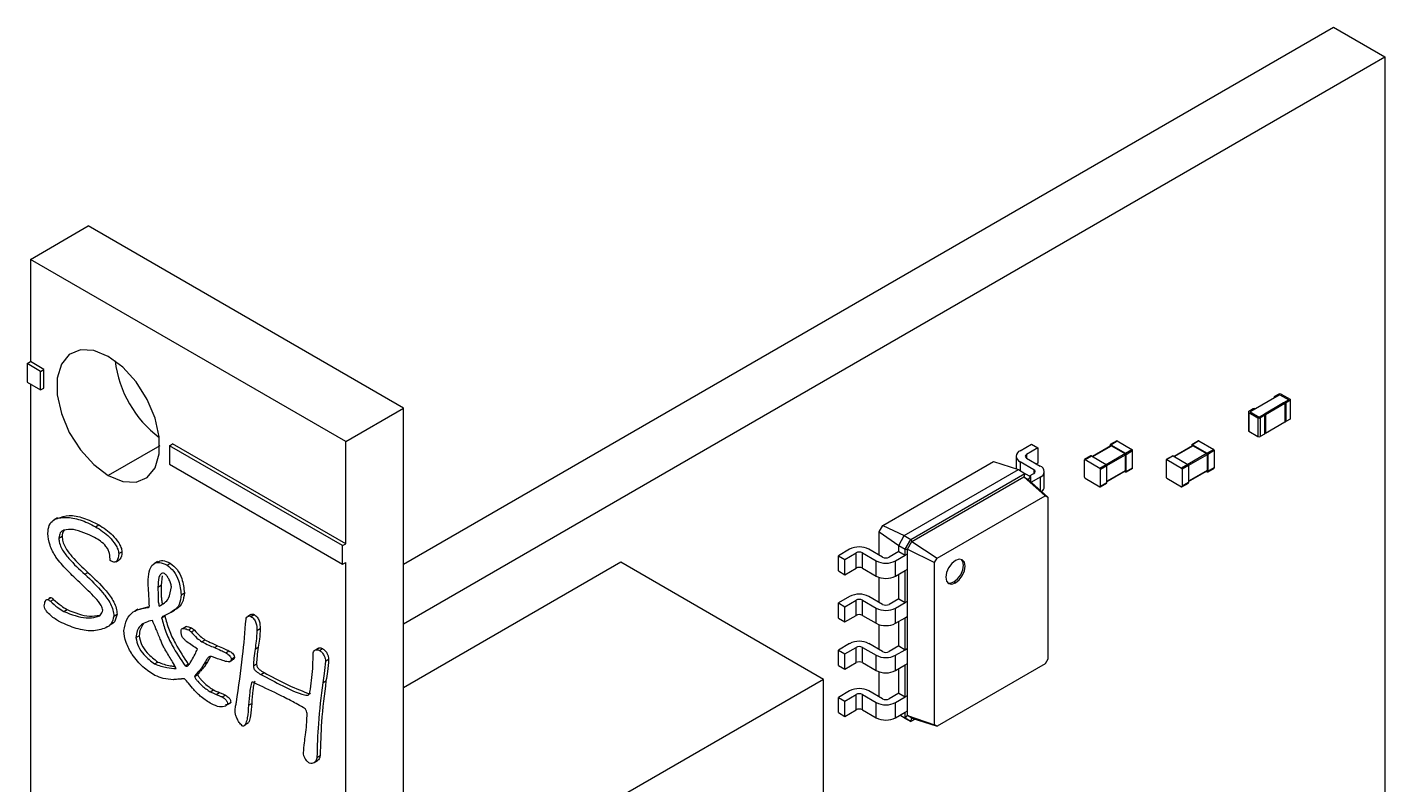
# Model space of a CAD drawing. Extents: x 399 to 630, y 430 to 560.
# Drawn here: x 398.86 to 428.7, y 527.05 to 543.69 of the extents above; entities that cross this region are included whole.
import ezdxf

# ---------------------------------------------------------------- set-up
doc = ezdxf.new("R2010")
doc.units = 0
doc.layers.get('0').update_dxf_attribs({"linetype": 'CONTINUOUS'})

msp = doc.modelspace()

# ---------------------------------------------------------------- linework, layer by layer
at = {"color": 7, "linetype": 'CONTINUOUS'}
for p, q in [((407.129, 531.894), (427.565, 543.691)), ((427.565, 543.691), (428.696, 543.038)), ((407.129, 530.587), (428.696, 543.038)), ((428.696, 543.038), (428.696, 483.928)), ((398.927, 538.59), (400.199, 539.325)), ((407.129, 535.324), (400.199, 539.325)), ((398.927, 538.59), (398.927, 536.345)), ((405.857, 534.59), (398.927, 538.59)), ((398.856, 536.304), (398.927, 536.345)), ((399.153, 536.132), (398.856, 536.304)), ((398.856, 536.304), (398.856, 535.896)), ((399.224, 536.173), (398.927, 536.345)), ((399.153, 536.132), (399.224, 536.173)), ((399.153, 535.724), (399.153, 536.132)), ((399.224, 535.765), (399.224, 536.173)), ((398.856, 535.896), (399.153, 535.724)), ((398.927, 535.855), (398.927, 521.243)), ((399.153, 535.724), (399.224, 535.765)), ((426.366, 535.634), (426.274, 535.581)), ((426.391, 535.62), (426.274, 535.552)), ((426.391, 535.62), (426.589, 535.505)), ((426.415, 535.634), (426.613, 535.52)), ((405.857, 534.59), (407.129, 535.324)), ((407.129, 430.399), (407.129, 535.324)), ((426.274, 535.552), (425.85, 535.307)), ((426.472, 535.438), (426.048, 535.193)), ((426.497, 535.424), (426.073, 535.179)), ((426.264, 535.566), (426.264, 535.546)), ((426.589, 535.505), (426.472, 535.438)), ((426.472, 535.438), (426.497, 535.424)), ((426.497, 535.424), (426.497, 535.015)), ((426.613, 535.491), (426.522, 535.438)), ((426.522, 535.438), (426.522, 535.03)), ((426.613, 535.491), (426.613, 535.083)), ((426.624, 535.097), (426.624, 535.505)), ((425.698, 535.24), (425.698, 534.832)), ((425.8, 535.307), (425.708, 535.254)), ((425.708, 535.226), (425.906, 535.111)), ((425.708, 535.226), (425.708, 534.817)), ((425.85, 535.307), (425.733, 535.24)), ((425.733, 535.24), (425.931, 535.126)), ((425.906, 535.111), (425.906, 534.703)), ((426.048, 535.193), (425.931, 535.126)), ((426.048, 535.164), (425.956, 535.111)), ((425.956, 535.111), (425.956, 534.703)), ((426.048, 535.193), (426.073, 535.179)), ((426.048, 535.164), (426.048, 534.756)), ((426.058, 534.77), (426.058, 535.179)), ((426.073, 535.179), (426.073, 534.77)), ((426.613, 535.083), (426.522, 535.03)), ((425.708, 534.817), (425.906, 534.703)), ((426.048, 534.756), (425.956, 534.703)), ((426.058, 534.779), (426.073, 534.77)), ((426.497, 535.015), (426.073, 534.77)), ((401.77, 534.499), (400.638, 533.846)), ((401.982, 534.5), (402.053, 534.54)), ((405.786, 532.304), (401.982, 534.5)), ((401.982, 534.5), (401.982, 534.091)), ((405.857, 532.344), (402.053, 534.54)), ((405.857, 532.344), (405.857, 534.59)), ((420.681, 534.389), (420.928, 534.532)), ((421.07, 534.45), (420.822, 534.308)), ((420.928, 534.532), (421.07, 534.45)), ((421.07, 534.45), (421.07, 534.116)), ((422.675, 534.498), (422.27, 534.264)), ((422.275, 534.26), (422.685, 534.497)), ((422.657, 534.488), (422.657, 534.513)), ((422.803, 534.604), (422.661, 534.523)), ((422.671, 534.522), (422.813, 534.603)), ((422.671, 534.522), (422.997, 534.334)), ((422.685, 534.497), (422.982, 534.326)), ((422.813, 534.603), (423.138, 534.416)), ((424.472, 534.498), (424.066, 534.264)), ((424.482, 534.497), (424.071, 534.26)), ((424.453, 534.513), (424.453, 534.487)), ((424.599, 534.604), (424.457, 534.522)), ((424.609, 534.603), (424.467, 534.521)), ((424.467, 534.521), (424.793, 534.334)), ((424.482, 534.497), (424.779, 534.326)), ((424.609, 534.603), (424.934, 534.415)), ((417.663, 532.749), (420.092, 534.152)), ((420.092, 534.152), (420.645, 533.973)), ((420.593, 534.267), (420.593, 533.99)), ((420.981, 533.971), (420.681, 534.144)), ((420.681, 534.144), (420.681, 533.952)), ((420.822, 534.308), (420.822, 534.226)), ((420.822, 534.226), (421.123, 534.052)), ((422.092, 533.811), (422.092, 534.187)), ((422.237, 534.278), (422.096, 534.196)), ((422.106, 534.195), (422.247, 534.277)), ((422.106, 534.195), (422.431, 534.007)), ((422.247, 534.277), (422.572, 534.089)), ((422.572, 534.089), (422.982, 534.326)), ((422.586, 534.064), (422.997, 534.301)), ((422.997, 534.334), (423.138, 534.416)), ((422.997, 533.958), (422.997, 534.301)), ((423.011, 534.309), (423.152, 534.391)), ((423.011, 533.934), (423.011, 534.309)), ((423.152, 534.015), (423.152, 534.391)), ((423.888, 534.187), (423.888, 533.811)), ((424.033, 534.278), (423.892, 534.196)), ((424.043, 534.277), (423.902, 534.195)), ((423.902, 534.195), (424.227, 534.007)), ((424.043, 534.277), (424.368, 534.089)), ((424.779, 534.326), (424.368, 534.089)), ((424.793, 534.301), (424.383, 534.064)), ((424.934, 534.415), (424.793, 534.334)), ((424.793, 534.301), (424.793, 533.958)), ((424.948, 534.391), (424.807, 534.309)), ((424.807, 534.309), (424.807, 533.934)), ((424.948, 534.391), (424.948, 534.015)), ((401.982, 534.091), (405.786, 531.895)), ((418.135, 532.524), (420.645, 533.973)), ((418.277, 532.442), (420.787, 533.891)), ((420.645, 533.973), (420.787, 533.891)), ((420.787, 533.891), (420.76, 533.815)), ((420.787, 533.891), (420.911, 533.82)), ((420.886, 533.834), (420.981, 533.889)), ((420.981, 533.971), (420.981, 533.889)), ((421.07, 534.116), (421.042, 534.099)), ((421.211, 533.595), (421.211, 533.93)), ((422.431, 534.007), (422.572, 534.089)), ((422.445, 533.983), (422.586, 534.064)), ((422.445, 533.607), (422.445, 533.983)), ((422.586, 533.689), (422.586, 534.064)), ((422.586, 533.722), (422.997, 533.958)), ((422.586, 533.715), (422.992, 533.949)), ((422.974, 533.939), (422.997, 533.926)), ((423.007, 533.925), (423.148, 534.006)), ((423.011, 533.934), (423.152, 534.015)), ((424.368, 534.089), (424.227, 534.007)), ((424.383, 534.064), (424.241, 533.983)), ((424.241, 533.983), (424.241, 533.607)), ((424.383, 534.064), (424.383, 533.689)), ((424.793, 533.958), (424.383, 533.721)), ((424.383, 533.715), (424.789, 533.949)), ((424.77, 533.938), (424.793, 533.925)), ((424.803, 533.924), (424.944, 534.006)), ((424.948, 534.015), (424.807, 533.934)), ((418.303, 532.396), (420.76, 533.815)), ((420.76, 533.815), (421.232, 533.401)), ((420.76, 533.815), (420.858, 533.758)), ((420.911, 533.82), (420.858, 533.758)), ((420.858, 533.758), (421.289, 533.369)), ((420.911, 533.82), (420.911, 533.711)), ((421.123, 533.807), (420.928, 533.695)), ((421.123, 533.807), (421.123, 533.519)), ((422.106, 533.787), (422.431, 533.599)), ((422.441, 533.598), (422.582, 533.68)), ((422.445, 533.607), (422.586, 533.689)), ((423.902, 533.787), (424.227, 533.599)), ((424.237, 533.598), (424.378, 533.68)), ((424.383, 533.689), (424.241, 533.607)), ((418.856, 532.03), (421.232, 533.401)), ((421.232, 533.401), (421.289, 533.369)), ((421.289, 533.369), (421.289, 529.809)), ((399.523, 532.914), (399.452, 532.873)), ((400.359, 532.721), (400.43, 532.761)), ((417.58, 532.605), (417.663, 532.749)), ((417.663, 532.749), (418.135, 532.524)), ((399.553, 532.471), (399.624, 532.512)), ((405.786, 532.304), (405.857, 532.344)), ((417.58, 532.605), (418.012, 532.309)), ((417.58, 532.097), (417.58, 532.605)), ((418.012, 532.309), (418.135, 532.524)), ((418.135, 532.524), (418.277, 532.442)), ((418.153, 532.228), (418.277, 532.442)), ((418.206, 532.228), (418.303, 532.396)), ((418.277, 532.442), (418.303, 532.396)), ((418.303, 532.396), (418.856, 532.03)), ((400.869, 532.129), (400.939, 532.169)), ((405.786, 531.895), (405.786, 532.304)), ((416.933, 532.226), (416.686, 532.083)), ((416.686, 532.083), (416.827, 532.001)), ((416.686, 531.748), (416.686, 532.083)), ((416.827, 532.001), (417.075, 532.144)), ((417.075, 531.809), (417.075, 532.144)), ((417.216, 532.144), (417.517, 531.971)), ((417.216, 531.809), (417.216, 532.144)), ((417.658, 532.052), (417.357, 532.226)), ((418.012, 532.175), (417.799, 532.052)), ((417.941, 531.971), (418.153, 532.093)), ((418.012, 532.309), (418.153, 532.228)), ((418.012, 532.175), (418.012, 532.309)), ((418.012, 532.175), (418.153, 532.093)), ((418.153, 532.228), (418.206, 532.228)), ((418.153, 532.093), (418.153, 532.228)), ((418.153, 532.093), (418.206, 532.124)), ((418.206, 532.228), (418.8, 531.932)), ((418.206, 532.124), (418.206, 532.228)), ((418.206, 531.789), (418.206, 532.124)), ((400.81, 531.952), (400.88, 531.993)), ((401.723, 531.956), (401.652, 531.915)), ((401.93, 531.876), (402.001, 531.917)), ((405.786, 531.895), (405.857, 531.936)), ((405.857, 482.331), (405.857, 531.936)), ((411.902, 531.938), (407.129, 529.183)), ((416.357, 529.367), (411.902, 531.938)), ((416.686, 531.748), (416.827, 531.666)), ((416.827, 531.666), (416.827, 532.001)), ((416.827, 531.666), (417.075, 531.809)), ((417.216, 531.809), (417.517, 531.636)), ((417.517, 531.636), (417.517, 531.971)), ((417.941, 531.636), (417.941, 531.971)), ((417.941, 531.636), (418.153, 531.758)), ((418.153, 531.758), (418.206, 531.789)), ((418.153, 531.056), (418.153, 531.758)), ((418.206, 531.087), (418.206, 531.789)), ((418.8, 531.932), (418.856, 532.03)), ((418.8, 528.372), (418.8, 531.932)), ((400.122, 531.675), (400.193, 531.716)), ((401.824, 531.645), (401.801, 531.433)), ((417.58, 531.06), (417.58, 531.608)), ((418.012, 531.138), (418.012, 531.677)), ((419.259, 531.487), (419.224, 531.507)), ((399.309, 531.125), (399.38, 531.166)), ((401.731, 531.393), (401.801, 531.433)), ((402.241, 531.227), (402.311, 531.268)), ((416.933, 531.189), (416.686, 531.046)), ((417.658, 531.015), (417.357, 531.189)), ((399.264, 531.099), (399.261, 531.098)), ((399.366, 531.083), (399.437, 531.124)), ((399.663, 530.859), (399.733, 530.9)), ((401.29, 530.907), (401.22, 530.866)), ((401.294, 530.899), (401.54, 530.971)), ((401.511, 530.943), (401.535, 530.957)), ((402.022, 530.845), (402.093, 530.885)), ((416.686, 531.046), (416.827, 530.964)), ((416.686, 530.711), (416.686, 531.046)), ((416.827, 530.964), (417.075, 531.107)), ((416.827, 530.629), (416.827, 530.964)), ((417.075, 530.772), (417.075, 531.107)), ((417.216, 531.107), (417.517, 530.934)), ((417.216, 530.772), (417.216, 531.107)), ((417.517, 530.599), (417.517, 530.934)), ((418.012, 531.138), (417.799, 531.015)), ((417.941, 530.934), (418.153, 531.056)), ((417.941, 530.599), (417.941, 530.934)), ((418.012, 531.138), (418.153, 531.056)), ((418.153, 531.056), (418.206, 531.087)), ((418.206, 530.752), (418.206, 531.087)), ((400.6, 530.511), (400.671, 530.552)), ((400.761, 530.758), (400.832, 530.799)), ((401.811, 530.72), (401.882, 530.761)), ((401.833, 530.746), (401.826, 530.741)), ((401.888, 530.776), (401.882, 530.761)), ((403.775, 530.791), (403.704, 530.75)), ((403.775, 530.749), (403.846, 530.789)), ((416.686, 530.711), (416.827, 530.629)), ((416.827, 530.629), (417.075, 530.772)), ((417.216, 530.772), (417.517, 530.599)), ((417.58, 530.023), (417.58, 530.571)), ((417.941, 530.599), (418.153, 530.721)), ((418.012, 530.101), (418.012, 530.64)), ((418.153, 530.721), (418.206, 530.752)), ((418.153, 530.019), (418.153, 530.721)), ((418.206, 530.05), (418.206, 530.752)), ((401.247, 530.286), (401.318, 530.326)), ((402.356, 530.527), (402.285, 530.486)), ((402.401, 530.457), (402.471, 530.498)), ((402.461, 530.408), (402.531, 530.449)), ((403.908, 530.443), (403.979, 530.484)), ((402.695, 530.194), (402.765, 530.235)), ((402.972, 530.066), (403.043, 530.107)), ((403.222, 529.952), (403.292, 529.993)), ((403.865, 530.034), (403.936, 530.075)), ((405.261, 530.052), (405.191, 530.011)), ((405.279, 530.005), (405.35, 530.045)), ((416.933, 530.152), (416.686, 530.009)), ((416.686, 530.009), (416.827, 529.927)), ((416.686, 529.674), (416.686, 530.009)), ((416.827, 529.927), (417.075, 530.07)), ((417.075, 529.735), (417.075, 530.07)), ((417.216, 530.07), (417.517, 529.897)), ((417.216, 529.735), (417.216, 530.07)), ((417.658, 529.978), (417.357, 530.152)), ((418.012, 530.101), (417.799, 529.978)), ((417.941, 529.897), (418.153, 530.019)), ((418.012, 530.101), (418.153, 530.019)), ((418.153, 530.019), (418.206, 530.05)), ((418.206, 529.715), (418.206, 530.05)), ((401.658, 529.707), (401.729, 529.748)), ((402.327, 529.662), (402.397, 529.703)), ((402.397, 529.703), (402.418, 529.701)), ((402.44, 529.731), (402.475, 529.787)), ((402.748, 529.712), (402.818, 529.753)), ((402.878, 529.854), (402.818, 529.753)), ((403.296, 529.755), (403.366, 529.796)), ((403.342, 529.812), (403.412, 529.853)), ((403.828, 529.667), (403.898, 529.708)), ((405.412, 529.768), (405.483, 529.809)), ((416.686, 529.674), (416.827, 529.592)), ((416.827, 529.592), (416.827, 529.927)), ((416.827, 529.592), (417.075, 529.735)), ((417.216, 529.735), (417.517, 529.562)), ((417.517, 529.562), (417.517, 529.897)), ((417.941, 529.562), (417.941, 529.897)), ((417.941, 529.562), (418.153, 529.684)), ((418.153, 529.684), (418.206, 529.715)), ((418.153, 528.982), (418.153, 529.684)), ((418.206, 529.013), (418.206, 529.715)), ((421.232, 529.71), (418.856, 528.339)), ((421.289, 529.809), (421.232, 529.71)), ((402.312, 529.383), (402.295, 529.38)), ((402.536, 529.433), (402.607, 529.474)), ((402.653, 529.568), (402.724, 529.609)), ((403.992, 529.476), (404.062, 529.517)), ((416.357, 529.367), (407.129, 524.04)), ((416.357, 519.976), (416.357, 529.367)), ((417.58, 528.986), (417.58, 529.534)), ((418.012, 529.064), (418.012, 529.603)), ((402.88, 529.095), (402.95, 529.136)), ((403.012, 529.038), (403.083, 529.079)), ((405.354, 529.292), (405.424, 529.333)), ((416.933, 529.115), (416.686, 528.972)), ((417.658, 528.941), (417.357, 529.115)), ((418.012, 529.064), (417.799, 528.941)), ((418.012, 529.064), (418.153, 528.982)), ((403.143, 528.981), (403.214, 529.022)), ((403.145, 528.766), (403.146, 528.767)), ((403.261, 528.821), (403.332, 528.862)), ((403.72, 528.8), (403.791, 528.841)), ((416.686, 528.972), (416.827, 528.89)), ((416.686, 528.637), (416.686, 528.972)), ((416.827, 528.89), (417.075, 529.033)), ((416.827, 528.555), (416.827, 528.89)), ((417.075, 528.698), (417.075, 529.033)), ((417.216, 529.033), (417.517, 528.86)), ((417.216, 528.698), (417.216, 529.033)), ((417.517, 528.525), (417.517, 528.86)), ((417.941, 528.86), (418.153, 528.982)), ((417.941, 528.525), (417.941, 528.86)), ((418.153, 528.982), (418.206, 529.013)), ((418.206, 528.678), (418.206, 529.013)), ((416.686, 528.637), (416.827, 528.555)), ((416.827, 528.555), (417.075, 528.698)), ((417.216, 528.698), (417.517, 528.525)), ((417.941, 528.525), (418.153, 528.647)), ((418.036, 528.58), (418.153, 528.512)), ((418.135, 528.523), (418.036, 528.58)), ((418.135, 528.523), (418.277, 528.441)), ((418.153, 528.647), (418.206, 528.678)), ((418.153, 528.512), (418.153, 528.647)), ((418.153, 528.512), (418.206, 528.574)), ((418.277, 528.441), (418.153, 528.512)), ((418.206, 528.574), (418.206, 528.678)), ((418.206, 528.574), (418.8, 528.372)), ((418.303, 528.518), (418.206, 528.574)), ((418.277, 528.441), (418.303, 528.518)), ((418.371, 528.496), (418.277, 528.441)), ((418.303, 528.518), (418.856, 528.339)), ((403.65, 528.376), (403.721, 528.417)), ((418.856, 528.339), (418.8, 528.372)), ((405.167, 527.542), (405.237, 527.583)), ((405.224, 527.655), (405.295, 527.696))]:
    msp.add_line(p, q, dxfattribs=at)
at = {"color": 7, "linetype": 'CONTINUOUS', "flags": 128}
for points in [[(400.638, 536.459), (400.32, 536.59), (400.027, 536.605), (399.783, 536.502), (399.609, 536.29), (399.518, 535.985), (399.518, 535.613), (399.609, 535.204), (399.783, 534.791), (400.027, 534.407), (400.32, 534.083), (400.638, 533.846)], [(400.638, 533.846), (400.957, 533.715), (401.25, 533.701), (401.493, 533.804), (401.667, 534.016), (401.758, 534.32), (401.758, 534.692), (401.667, 535.101), (401.493, 535.515), (401.25, 535.899), (400.957, 536.222), (400.638, 536.459)], [(419.259, 531.487), (419.341, 531.552), (419.409, 531.645), (419.455, 531.751), (419.472, 531.854), (419.455, 531.939), (419.409, 531.992), (419.341, 532.005), (419.259, 531.977), (419.178, 531.911), (419.109, 531.818), (419.063, 531.712), (419.047, 531.609), (419.063, 531.525), (419.109, 531.472), (419.178, 531.459), (419.259, 531.487)], [(419.224, 531.507), (419.305, 531.573), (419.374, 531.666), (419.42, 531.772), (419.436, 531.875), (419.42, 531.959), (419.391, 532)], [(419.093, 531.484), (419.143, 531.479), (419.224, 531.507)]]:
    msp.add_lwpolyline(points, dxfattribs=at)
at = {"color": 7, "linetype": 'CONTINUOUS'}
for centre, radius, start, end in [((403.26, 536.666), 2.49, 187.0607, 232.9339), ((426.391, 535.586), 0.0538, 62.6097, 117.3903), ((426.279, 535.566), 0.0153, 110.7834, 249.2166), ((426.497, 535.486), 0.0538, 242.6097, 297.3903), ((426.608, 535.505), 0.0153, 290.7834, 69.2166), ((425.714, 535.24), 0.0153, 110.7834, 249.2166), ((425.825, 535.26), 0.0538, 62.6097, 117.3903), ((425.931, 535.159), 0.0538, 242.6097, 297.3903), ((426.042, 535.179), 0.0153, 290.7834, 69.2166), ((426.498, 535.074), 0.0505, 268.8559, 298.0402), ((426.606, 535.099), 0.0176, 294.3747, 354.3052), ((425.716, 534.833), 0.0176, 185.6948, 245.6253), ((426.041, 534.772), 0.0176, 294.3747, 354.3052), ((422.666, 534.515), 0.00873, 50.7967, 189.214), ((422.68, 534.489), 0.0101, 54.3818, 114.314), ((422.807, 534.595), 0.0101, 54.3818, 114.314), ((424.462, 534.515), 0.00873, 50.7967, 189.214), ((424.476, 534.489), 0.0101, 54.3818, 114.314), ((424.603, 534.595), 0.0101, 54.3818, 114.314), ((425.931, 534.751), 0.0538, 242.6097, 297.3903), ((420.727, 534.267), 0.131, 110.7834, 249.2166), ((420.838, 534.267), 0.0437, 110.7834, 249.2166), ((422.1, 534.188), 0.00873, 50.7967, 189.214), ((422.241, 534.269), 0.0101, 54.3818, 114.314), ((422.966, 534.3), 0.0307, 2.6055, 57.3945), ((422.98, 534.308), 0.0307, 2.6055, 57.3945), ((423.121, 534.39), 0.0307, 2.6055, 57.3945), ((423.896, 534.188), 0.00873, 50.7967, 189.214), ((424.037, 534.268), 0.0101, 54.3818, 114.314), ((424.762, 534.3), 0.0307, 2.6055, 57.3945), ((424.776, 534.308), 0.0307, 2.6055, 57.3945), ((424.918, 534.389), 0.0307, 2.6055, 57.3945), ((420.966, 533.93), 0.0437, 290.7834, 69.2166), ((421.076, 533.93), 0.131, 290.7834, 69.2166), ((422.414, 533.981), 0.0307, 2.6055, 57.3945), ((422.556, 534.063), 0.0307, 2.6055, 57.3945), ((422.987, 533.957), 0.0101, 305.698, 5.6204), ((423.002, 533.932), 0.00873, 230.7967, 9.214), ((423.142, 534.014), 0.0101, 305.698, 5.6204), ((424.21, 533.981), 0.0307, 2.6055, 57.3945), ((424.352, 534.063), 0.0307, 2.6055, 57.3945), ((424.783, 533.957), 0.0101, 305.698, 5.6204), ((424.798, 533.932), 0.00873, 230.7967, 9.214), ((424.938, 534.014), 0.0101, 305.698, 5.6204), ((421.073, 533.606), 0.139, 305.713, 355.5612), ((422.122, 533.813), 0.0307, 182.6055, 237.3945), ((422.436, 533.606), 0.00873, 230.7967, 9.214), ((422.576, 533.688), 0.0101, 305.698, 5.6204), ((423.918, 533.813), 0.0307, 182.6055, 237.3945), ((424.232, 533.606), 0.00873, 230.7967, 9.214), ((424.373, 533.688), 0.0101, 305.698, 5.6204), ((417.145, 531.816), 0.461, 62.6097, 117.3903), ((417.145, 532.008), 0.154, 62.6097, 117.3903), ((417.729, 532.189), 0.154, 242.6097, 297.3903), ((417.145, 531.673), 0.154, 62.6097, 117.3903), ((417.729, 532.38), 0.461, 242.6097, 297.3903), ((417.729, 532.045), 0.461, 242.6097, 297.3903), ((417.145, 530.779), 0.461, 62.6097, 117.3903), ((417.145, 530.971), 0.154, 62.6097, 117.3903), ((417.729, 531.343), 0.461, 242.6097, 297.3903), ((417.729, 531.152), 0.154, 242.6097, 297.3903), ((417.145, 530.636), 0.154, 62.6097, 117.3903), ((417.729, 531.008), 0.461, 242.6097, 297.3903), ((417.145, 529.742), 0.461, 62.6097, 117.3903), ((417.145, 529.934), 0.154, 62.6097, 117.3903), ((417.729, 530.115), 0.154, 242.6097, 297.3903), ((417.145, 529.599), 0.154, 62.6097, 117.3903), ((417.729, 530.306), 0.461, 242.6097, 297.3903), ((417.729, 529.971), 0.461, 242.6097, 297.3903), ((417.145, 528.705), 0.461, 62.6097, 117.3903), ((417.145, 528.897), 0.154, 62.6097, 117.3903), ((417.729, 529.269), 0.461, 242.6097, 297.3903), ((417.729, 529.078), 0.154, 242.6097, 297.3903), ((417.145, 528.562), 0.154, 62.6097, 117.3903), ((417.729, 528.934), 0.461, 242.6097, 297.3903)]:
    msp.add_arc(centre, radius, start, end, dxfattribs=at)
for points, knots in [([(399.527, 532.906), (399.607, 532.932), (399.777, 532.988), (400.093, 532.928), (400.318, 532.817), (400.43, 532.761)], [0, 0, 0, 0, 0.3115469, 0.6558002, 1, 1, 1, 1]), ([(399.311, 532.573), (399.317, 532.635), (399.329, 532.758), (399.457, 532.907), (399.703, 532.937), (400.021, 532.89), (400.246, 532.777), (400.359, 532.721)], [0, 0, 0, 0, 0.124866, 0.249735, 0.499137, 0.749588, 1, 1, 1, 1]), ([(400.34, 532.484), (400.18, 532.558), (399.94, 532.671), (399.691, 532.663), (399.573, 532.597), (399.56, 532.513), (399.553, 532.471)], [0, 0, 0, 0, 0.499906, 0.75053, 0.875648, 1, 1, 1, 1]), ([(399.679, 532.642), (399.671, 532.637), (399.634, 532.615), (399.628, 532.557), (399.624, 532.512)], [0, 0, 0, 0, 0.2331631, 1, 1, 1, 1]), ([(400.359, 532.721), (400.464, 532.655), (400.622, 532.555), (400.781, 532.358), (400.855, 532.226), (400.864, 532.161), (400.869, 532.129)], [0, 0, 0, 0, 0.500145, 0.75032, 0.875558, 1, 1, 1, 1]), ([(400.43, 532.761), (400.535, 532.695), (400.693, 532.596), (400.851, 532.398), (400.926, 532.267), (400.935, 532.202), (400.939, 532.169)], [0, 0, 0, 0, 0.500145, 0.75032, 0.875558, 1, 1, 1, 1]), ([(399.973, 531.53), (399.89, 531.611), (399.724, 531.774), (399.496, 532.019), (399.341, 532.316), (399.321, 532.487), (399.311, 532.573)], [0, 0, 0, 0, 0.281287, 0.562096, 0.780877, 1, 1, 1, 1]), ([(399.553, 532.471), (399.556, 532.433), (399.563, 532.357), (399.634, 532.193), (399.825, 531.951), (400.003, 531.785), (400.122, 531.675)], [0, 0, 0, 0, 0.12476, 0.249597, 0.498706, 1, 1, 1, 1]), ([(399.624, 532.512), (399.627, 532.474), (399.634, 532.398), (399.704, 532.234), (399.895, 531.992), (400.074, 531.826), (400.193, 531.716)], [0, 0, 0, 0, 0.12476, 0.249597, 0.498706, 1, 1, 1, 1]), ([(400.681, 531.977), (400.679, 532.027), (400.676, 532.103), (400.642, 532.215), (400.538, 532.367), (400.428, 532.432), (400.34, 532.484)], [0, 0, 0, 0, 0.250713, 0.375928, 0.500517, 1, 1, 1, 1]), ([(400.869, 532.129), (400.862, 532.066), (400.855, 531.988), (400.801, 531.943), (400.751, 531.942), (400.709, 531.963), (400.681, 531.977)], [0, 0, 0, 0, 0.499646, 0.624796, 0.750004, 1, 1, 1, 1]), ([(400.939, 532.169), (400.935, 532.104), (400.93, 532.028), (400.885, 531.999), (400.879, 531.995)], [0, 0, 0, 0, 0.857818, 1, 1, 1, 1]), ([(401.516, 531.497), (401.519, 531.578), (401.526, 531.739), (401.607, 531.91), (401.76, 531.958), (401.873, 531.903), (401.93, 531.876)], [0, 0, 0, 0, 0.281121, 0.560767, 0.779884, 1, 1, 1, 1]), ([(401.727, 531.947), (401.761, 531.964), (401.838, 532), (401.943, 531.946), (402.001, 531.917)], [0, 0, 0, 0, 0.445681, 1, 1, 1, 1]), ([(401.93, 531.876), (401.983, 531.835), (402.09, 531.752), (402.213, 531.495), (402.23, 531.329), (402.241, 531.227)], [0, 0, 0, 0, 0.278757, 0.559591, 1, 1, 1, 1]), ([(402.001, 531.917), (402.054, 531.875), (402.16, 531.793), (402.284, 531.536), (402.301, 531.37), (402.311, 531.268)], [0, 0, 0, 0, 0.278757, 0.559591, 1, 1, 1, 1]), ([(400.519, 530.887), (400.51, 530.921), (400.492, 530.991), (400.397, 531.11), (400.227, 531.288), (400.075, 531.433), (399.973, 531.53)], [0, 0, 0, 0, 0.122629, 0.2476714, 0.4983524, 1, 1, 1, 1]), ([(400.122, 531.675), (400.258, 531.548), (400.461, 531.357), (400.672, 531.075), (400.751, 530.888), (400.758, 530.802), (400.761, 530.758)], [0, 0, 0, 0, 0.500916, 0.750346, 0.875197, 1, 1, 1, 1]), ([(400.193, 531.716), (400.328, 531.589), (400.532, 531.398), (400.742, 531.115), (400.821, 530.929), (400.828, 530.842), (400.832, 530.799)], [0, 0, 0, 0, 0.500916, 0.750346, 0.875197, 1, 1, 1, 1]), ([(401.53, 531.239), (401.527, 531.288), (401.521, 531.374), (401.517, 531.46), (401.516, 531.497)], [0, 0, 0, 0, 0.560034, 1, 1, 1, 1]), ([(401.877, 531.689), (401.861, 531.695), (401.828, 531.707), (401.783, 531.675), (401.735, 531.581), (401.732, 531.468), (401.731, 531.393)], [0, 0, 0, 0, 0.124412, 0.249669, 0.499587, 1, 1, 1, 1]), ([(402.026, 531.4), (402.022, 531.429), (402.015, 531.486), (401.972, 531.568), (401.931, 531.642), (401.895, 531.674), (401.877, 531.689)], [0, 0, 0, 0, 0.279498, 0.560515, 0.78124, 1, 1, 1, 1]), ([(399.333, 531.138), (399.337, 531.146), (399.346, 531.165), (399.367, 531.166), (399.38, 531.166)], [0, 0, 0, 0, 0.421696, 1, 1, 1, 1]), ([(399.38, 531.166), (399.391, 531.159), (399.41, 531.147), (399.429, 531.131), (399.437, 531.124)], [0, 0, 0, 0, 0.559726, 1, 1, 1, 1]), ([(401.543, 530.981), (401.541, 531.029), (401.538, 531.114), (401.533, 531.201), (401.53, 531.239)], [0, 0, 0, 0, 0.5599614, 1, 1, 1, 1]), ([(401.731, 531.393), (401.732, 531.317), (401.733, 531.211), (401.736, 531.074), (401.751, 531.009), (401.759, 530.976)], [0, 0, 0, 0, 0.562133, 0.783061, 1, 1, 1, 1]), ([(401.759, 530.976), (401.839, 531.021), (401.982, 531.1), (402.012, 531.308), (402.026, 531.4)], [0, 0, 0, 0, 0.5609272, 1, 1, 1, 1]), ([(401.801, 531.433), (401.802, 531.357), (401.804, 531.252), (401.806, 531.115), (401.822, 531.05), (401.83, 531.017)], [0, 0, 0, 0, 0.562133, 0.783061, 1, 1, 1, 1]), ([(402.241, 531.227), (402.231, 531.15), (402.213, 530.994), (402.053, 530.846), (401.917, 530.784), (401.833, 530.746)], [0, 0, 0, 0, 0.278996, 0.55853, 1, 1, 1, 1]), ([(402.311, 531.268), (402.302, 531.191), (402.283, 531.037), (402.181, 530.933), (402.11, 530.897), (402.092, 530.888)], [0, 0, 0, 0, 0.423771, 0.84836, 1, 1, 1, 1]), ([(399.231, 530.986), (399.237, 531.022), (399.247, 531.071), (399.273, 531.123), (399.297, 531.125), (399.309, 531.125)], [0, 0, 0, 0, 0.562349, 0.784032, 1, 1, 1, 1]), ([(399.573, 530.632), (399.506, 530.673), (399.406, 530.734), (399.297, 530.842), (399.242, 530.923), (399.234, 530.965), (399.231, 530.986)], [0, 0, 0, 0, 0.500804, 0.750953, 0.876334, 1, 1, 1, 1]), ([(399.309, 531.125), (399.32, 531.118), (399.339, 531.106), (399.358, 531.09), (399.366, 531.083)], [0, 0, 0, 0, 0.559726, 1, 1, 1, 1]), ([(399.366, 531.083), (399.421, 531.035), (399.518, 530.949), (399.618, 530.886), (399.663, 530.859)], [0, 0, 0, 0, 0.559915, 1, 1, 1, 1]), ([(399.437, 531.124), (399.491, 531.076), (399.589, 530.989), (399.689, 530.927), (399.733, 530.9)], [0, 0, 0, 0, 0.559915, 1, 1, 1, 1]), ([(399.663, 530.859), (399.832, 530.793), (400.087, 530.695), (400.341, 530.726), (400.481, 530.767), (400.507, 530.847), (400.519, 530.887)], [0, 0, 0, 0, 0.499382, 0.750801, 0.876454, 1, 1, 1, 1]), ([(399.733, 530.9), (399.903, 530.832), (400.159, 530.731), (400.374, 530.767), (400.446, 530.779)], [0, 0, 0, 0, 0.665132, 1, 1, 1, 1]), ([(400.979, 530.438), (400.997, 530.524), (401.033, 530.697), (401.208, 530.897), (401.396, 530.925), (401.511, 530.943)], [0, 0, 0, 0, 0.279275, 0.559377, 1, 1, 1, 1]), ([(401.511, 530.943), (401.52, 530.945), (401.537, 530.95), (401.541, 530.972), (401.543, 530.981)], [0, 0, 0, 0, 0.560945, 1, 1, 1, 1]), ([(400.761, 530.758), (400.747, 530.697), (400.718, 530.575), (400.541, 530.471), (400.289, 530.414), (399.939, 530.469), (399.695, 530.578), (399.573, 530.632)], [0, 0, 0, 0, 0.123845, 0.249046, 0.49916, 0.749707, 1, 1, 1, 1]), ([(400.832, 530.799), (400.818, 530.737), (400.792, 530.621), (400.708, 530.576), (400.669, 530.554)], [0, 0, 0, 0, 0.531656, 1, 1, 1, 1]), ([(401.608, 530.663), (401.509, 530.637), (401.371, 530.601), (401.267, 530.438), (401.254, 530.336), (401.247, 530.286)], [0, 0, 0, 0, 0.5577311, 0.7792684, 1, 1, 1, 1]), ([(401.412, 530.58), (401.387, 530.546), (401.337, 530.48), (401.324, 530.378), (401.318, 530.326)], [0, 0, 0, 0, 0.500911, 1, 1, 1, 1]), ([(401.782, 530.249), (401.751, 530.326), (401.694, 530.465), (401.634, 530.602), (401.608, 530.663)], [0, 0, 0, 0, 0.560102, 1, 1, 1, 1]), ([(401.82, 530.737), (401.819, 530.736), (401.814, 530.733), (401.812, 530.726), (401.811, 530.72)], [0, 0, 0, 0, 0.152869, 1, 1, 1, 1]), ([(401.811, 530.72), (401.838, 530.618), (401.893, 530.414), (402.07, 530.05), (402.229, 529.809), (402.327, 529.662)], [0, 0, 0, 0, 0.278355, 0.559579, 1, 1, 1, 1]), ([(401.882, 530.761), (401.909, 530.659), (401.964, 530.455), (402.14, 530.091), (402.3, 529.85), (402.397, 529.703)], [0, 0, 0, 0, 0.278355, 0.559579, 1, 1, 1, 1]), ([(403.456, 528.87), (403.506, 529.202), (403.594, 529.796), (403.645, 530.417), (403.667, 530.69)], [0, 0, 0, 0, 0.559927, 1, 1, 1, 1]), ([(403.667, 530.69), (403.671, 530.705), (403.678, 530.735), (403.708, 530.754), (403.739, 530.764), (403.763, 530.754), (403.775, 530.749)], [0, 0, 0, 0, 0.279126, 0.559893, 0.780404, 1, 1, 1, 1]), ([(403.775, 530.749), (403.798, 530.732), (403.833, 530.708), (403.867, 530.653), (403.904, 530.566), (403.906, 530.498), (403.908, 530.443)], [0, 0, 0, 0, 0.2490908, 0.3747681, 0.5004347, 1, 1, 1, 1]), ([(403.776, 530.79), (403.778, 530.791), (403.787, 530.799), (403.81, 530.804), (403.834, 530.794), (403.846, 530.789)], [0, 0, 0, 0, 0.1138886, 0.5578659, 1, 1, 1, 1]), ([(403.846, 530.789), (403.869, 530.773), (403.903, 530.749), (403.938, 530.694), (403.974, 530.606), (403.977, 530.538), (403.979, 530.484)], [0, 0, 0, 0, 0.2490908, 0.3747681, 0.5004347, 1, 1, 1, 1]), ([(401.666, 529.455), (401.577, 529.511), (401.399, 529.623), (401.173, 529.884), (401.015, 530.177), (400.991, 530.351), (400.979, 530.438)], [0, 0, 0, 0, 0.28105, 0.560538, 0.780995, 1, 1, 1, 1]), ([(401.247, 530.286), (401.26, 530.22), (401.286, 530.087), (401.448, 529.868), (401.579, 529.768), (401.658, 529.707)], [0, 0, 0, 0, 0.277297, 0.5590326, 1, 1, 1, 1]), ([(401.318, 530.326), (401.331, 530.26), (401.356, 530.127), (401.519, 529.909), (401.65, 529.809), (401.729, 529.748)], [0, 0, 0, 0, 0.277297, 0.5590326, 1, 1, 1, 1]), ([(401.981, 529.87), (401.955, 529.912), (401.913, 529.981), (401.855, 530.076), (401.817, 530.163), (401.794, 530.22), (401.782, 530.249)], [0, 0, 0, 0, 0.340117, 0.560166, 0.779935, 1, 1, 1, 1]), ([(402.241, 530.446), (402.242, 530.455), (402.245, 530.472), (402.268, 530.487), (402.32, 530.487), (402.368, 530.469), (402.401, 530.457)], [0, 0, 0, 0, 0.12478, 0.250589, 0.500899, 1, 1, 1, 1]), ([(402.599, 530.032), (402.522, 530.085), (402.425, 530.152), (402.312, 530.236), (402.257, 530.302), (402.243, 530.379), (402.241, 530.424), (402.241, 530.446)], [0, 0, 0, 0, 0.50153, 0.626898, 0.749669, 0.874652, 1, 1, 1, 1]), ([(402.356, 530.524), (402.363, 530.525), (402.398, 530.529), (402.438, 530.512), (402.471, 530.498)], [0, 0, 0, 0, 0.189651, 1, 1, 1, 1]), ([(402.401, 530.457), (402.412, 530.45), (402.433, 530.437), (402.452, 530.417), (402.461, 530.408)], [0, 0, 0, 0, 0.5593668, 1, 1, 1, 1]), ([(402.461, 530.408), (402.502, 530.361), (402.577, 530.278), (402.659, 530.22), (402.695, 530.194)], [0, 0, 0, 0, 0.560445, 1, 1, 1, 1]), ([(402.471, 530.498), (402.483, 530.49), (402.504, 530.477), (402.523, 530.457), (402.531, 530.449)], [0, 0, 0, 0, 0.5593668, 1, 1, 1, 1]), ([(402.531, 530.449), (402.573, 530.402), (402.648, 530.319), (402.73, 530.261), (402.765, 530.235)], [0, 0, 0, 0, 0.560445, 1, 1, 1, 1]), ([(403.908, 530.443), (403.903, 530.364), (403.895, 530.224), (403.874, 530.092), (403.865, 530.034)], [0, 0, 0, 0, 0.559852, 1, 1, 1, 1]), ([(403.979, 530.484), (403.974, 530.405), (403.966, 530.265), (403.945, 530.133), (403.936, 530.075)], [0, 0, 0, 0, 0.559852, 1, 1, 1, 1]), ([(402.475, 529.787), (402.5, 529.831), (402.544, 529.91), (402.582, 529.995), (402.599, 530.032)], [0, 0, 0, 0, 0.5599345, 1, 1, 1, 1]), ([(402.695, 530.194), (402.747, 530.168), (402.839, 530.121), (402.931, 530.083), (402.972, 530.066)], [0, 0, 0, 0, 0.559894, 1, 1, 1, 1]), ([(402.765, 530.235), (402.817, 530.209), (402.91, 530.162), (403.002, 530.124), (403.043, 530.107)], [0, 0, 0, 0, 0.559894, 1, 1, 1, 1]), ([(402.972, 530.066), (403.018, 530.046), (403.101, 530.011), (403.185, 529.97), (403.222, 529.952)], [0, 0, 0, 0, 0.5600701, 1, 1, 1, 1]), ([(403.043, 530.107), (403.089, 530.087), (403.172, 530.052), (403.256, 530.011), (403.292, 529.993)], [0, 0, 0, 0, 0.5600701, 1, 1, 1, 1]), ([(403.222, 529.952), (403.247, 529.937), (403.284, 529.914), (403.325, 529.868), (403.34, 529.835), (403.341, 529.82), (403.342, 529.812)], [0, 0, 0, 0, 0.500667, 0.749466, 0.875052, 1, 1, 1, 1]), ([(403.292, 529.993), (403.317, 529.978), (403.355, 529.955), (403.396, 529.909), (403.411, 529.876), (403.412, 529.861), (403.412, 529.853)], [0, 0, 0, 0, 0.500667, 0.749466, 0.875052, 1, 1, 1, 1]), ([(403.865, 530.034), (403.855, 529.968), (403.837, 529.849), (403.831, 529.723), (403.828, 529.667)], [0, 0, 0, 0, 0.560105, 1, 1, 1, 1]), ([(403.936, 530.075), (403.926, 530.009), (403.908, 529.89), (403.901, 529.763), (403.898, 529.708)], [0, 0, 0, 0, 0.560105, 1, 1, 1, 1]), ([(405.143, 529.949), (405.149, 529.965), (405.16, 529.998), (405.197, 530.016), (405.236, 530.024), (405.265, 530.011), (405.279, 530.005)], [0, 0, 0, 0, 0.277476, 0.558805, 0.779658, 1, 1, 1, 1]), ([(405.262, 530.05), (405.265, 530.053), (405.278, 530.061), (405.308, 530.064), (405.336, 530.052), (405.35, 530.045)], [0, 0, 0, 0, 0.146446, 0.573718, 1, 1, 1, 1]), ([(405.279, 530.005), (405.299, 529.99), (405.339, 529.961), (405.382, 529.892), (405.409, 529.825), (405.411, 529.787), (405.412, 529.768)], [0, 0, 0, 0, 0.279446, 0.559184, 0.779415, 1, 1, 1, 1]), ([(405.35, 530.045), (405.37, 530.031), (405.41, 530.002), (405.453, 529.933), (405.479, 529.866), (405.482, 529.828), (405.483, 529.809)], [0, 0, 0, 0, 0.279446, 0.559184, 0.779415, 1, 1, 1, 1]), ([(401.658, 529.707), (401.75, 529.675), (401.913, 529.617), (402.064, 529.61), (402.131, 529.607)], [0, 0, 0, 0, 0.558986, 1, 1, 1, 1]), ([(401.729, 529.748), (401.821, 529.714), (401.95, 529.667), (402.069, 529.659), (402.104, 529.657)], [0, 0, 0, 0, 0.71087, 1, 1, 1, 1]), ([(402.131, 529.607), (402.105, 529.657), (402.057, 529.746), (402.004, 529.832), (401.981, 529.87)], [0, 0, 0, 0, 0.559658, 1, 1, 1, 1]), ([(402.327, 529.662), (402.342, 529.659), (402.373, 529.652), (402.409, 529.684), (402.428, 529.713), (402.44, 529.731)], [0, 0, 0, 0, 0.276369, 0.557609, 1, 1, 1, 1]), ([(402.748, 529.712), (402.731, 529.684), (402.703, 529.632), (402.668, 529.588), (402.653, 529.568)], [0, 0, 0, 0, 0.560179, 1, 1, 1, 1]), ([(402.818, 529.753), (402.802, 529.724), (402.773, 529.673), (402.739, 529.628), (402.724, 529.609)], [0, 0, 0, 0, 0.560179, 1, 1, 1, 1]), ([(402.929, 529.863), (402.902, 529.868), (402.848, 529.878), (402.799, 529.8), (402.767, 529.746), (402.748, 529.712)], [0, 0, 0, 0, 0.277346, 0.557884, 1, 1, 1, 1]), ([(403.342, 529.812), (403.341, 529.801), (403.339, 529.78), (403.315, 529.756), (403.255, 529.75), (403.12, 529.793), (403.005, 529.835), (402.929, 529.863)], [0, 0, 0, 0, 0.0624, 0.125062, 0.249607, 0.499571, 1, 1, 1, 1]), ([(403.412, 529.853), (403.411, 529.842), (403.409, 529.821), (403.392, 529.801), (403.374, 529.8), (403.365, 529.8)], [0, 0, 0, 0, 0.327144, 0.655662, 1, 1, 1, 1]), ([(403.828, 529.667), (403.828, 529.657), (403.829, 529.636), (403.84, 529.601), (403.861, 529.569), (403.912, 529.523), (403.956, 529.497), (403.992, 529.476)], [0, 0, 0, 0, 0.125055, 0.24993, 0.37446, 0.499671, 1, 1, 1, 1]), ([(403.898, 529.708), (403.899, 529.697), (403.9, 529.677), (403.911, 529.642), (403.932, 529.609), (403.983, 529.563), (404.027, 529.538), (404.062, 529.517)], [0, 0, 0, 0, 0.125055, 0.24993, 0.37446, 0.499671, 1, 1, 1, 1]), ([(403.992, 529.476), (404.152, 529.392), (404.472, 529.223), (404.814, 529.059), (405.007, 529.012), (405.072, 529.039), (405.082, 529.204), (405.136, 529.485), (405.14, 529.763), (405.143, 529.949)], [0, 0, 0, 0, 0.250251, 0.500234, 0.531501, 0.562153, 0.624683, 0.749823, 1, 1, 1, 1]), ([(405.412, 529.768), (405.404, 529.677), (405.39, 529.514), (405.365, 529.36), (405.354, 529.292)], [0, 0, 0, 0, 0.559853, 1, 1, 1, 1]), ([(405.483, 529.809), (405.475, 529.718), (405.461, 529.555), (405.436, 529.401), (405.424, 529.333)], [0, 0, 0, 0, 0.559853, 1, 1, 1, 1]), ([(402.064, 529.36), (401.993, 529.365), (401.865, 529.372), (401.727, 529.43), (401.666, 529.455)], [0, 0, 0, 0, 0.559955, 1, 1, 1, 1]), ([(402.24, 529.375), (402.207, 529.373), (402.148, 529.369), (402.09, 529.363), (402.064, 529.36)], [0, 0, 0, 0, 0.56, 1, 1, 1, 1]), ([(402.295, 529.38), (402.285, 529.379), (402.267, 529.377), (402.248, 529.376), (402.24, 529.375)], [0, 0, 0, 0, 0.55999, 1, 1, 1, 1]), ([(402.517, 529.142), (402.481, 529.19), (402.416, 529.277), (402.344, 529.35), (402.312, 529.383)], [0, 0, 0, 0, 0.559824, 1, 1, 1, 1]), ([(402.653, 529.568), (402.629, 529.545), (402.587, 529.505), (402.552, 529.455), (402.536, 529.433)], [0, 0, 0, 0, 0.560859, 1, 1, 1, 1]), ([(402.536, 529.433), (402.539, 529.423), (402.544, 529.403), (402.57, 529.366), (402.618, 529.308), (402.722, 529.201), (402.817, 529.137), (402.88, 529.095)], [0, 0, 0, 0, 0.061531, 0.123994, 0.249272, 0.499953, 1, 1, 1, 1]), ([(402.724, 529.609), (402.7, 529.586), (402.658, 529.545), (402.622, 529.496), (402.607, 529.474)], [0, 0, 0, 0, 0.560859, 1, 1, 1, 1]), ([(402.607, 529.474), (402.609, 529.464), (402.615, 529.444), (402.641, 529.407), (402.689, 529.349), (402.793, 529.242), (402.887, 529.178), (402.95, 529.136)], [0, 0, 0, 0, 0.061531, 0.123994, 0.249272, 0.499953, 1, 1, 1, 1]), ([(404.062, 529.517), (404.224, 529.43), (404.547, 529.256), (404.876, 529.118), (405.064, 529.052), (405.08, 529.06), (405.082, 529.061)], [0, 0, 0, 0, 0.468028, 0.935553, 0.99403, 1, 1, 1, 1]), ([(402.907, 528.831), (402.831, 528.877), (402.697, 528.957), (402.572, 529.086), (402.517, 529.142)], [0, 0, 0, 0, 0.560418, 1, 1, 1, 1]), ([(402.88, 529.095), (402.905, 529.084), (402.949, 529.063), (402.993, 529.046), (403.012, 529.038)], [0, 0, 0, 0, 0.559919, 1, 1, 1, 1]), ([(402.95, 529.136), (402.975, 529.124), (403.02, 529.104), (403.064, 529.087), (403.083, 529.079)], [0, 0, 0, 0, 0.559919, 1, 1, 1, 1]), ([(403.083, 529.079), (403.107, 529.069), (403.151, 529.052), (403.195, 529.031), (403.214, 529.022)], [0, 0, 0, 0, 0.5600936, 1, 1, 1, 1]), ([(404.363, 529.045), (404.192, 529.127), (404.01, 529.215), (403.809, 529.313), (403.793, 529.303), (403.781, 529.274), (403.764, 529.204), (403.74, 529.042), (403.728, 528.897), (403.72, 528.8)], [0, 0, 0, 0, 0.5000863, 0.5313557, 0.5467862, 0.5624089, 0.6249005, 0.7499371, 1, 1, 1, 1]), ([(403.857, 529.327), (403.851, 529.307), (403.833, 529.245), (403.811, 529.082), (403.799, 528.937), (403.791, 528.841)], [0, 0, 0, 0, 0.139056, 0.426045, 1, 1, 1, 1]), ([(405.354, 529.292), (405.316, 528.995), (405.25, 528.465), (405.232, 527.903), (405.224, 527.655)], [0, 0, 0, 0, 0.5599233, 1, 1, 1, 1]), ([(405.424, 529.333), (405.387, 529.036), (405.32, 528.506), (405.303, 527.943), (405.295, 527.696)], [0, 0, 0, 0, 0.5599233, 1, 1, 1, 1]), ([(403.261, 528.821), (403.246, 528.806), (403.216, 528.776), (403.151, 528.766), (403.054, 528.76), (402.967, 528.802), (402.907, 528.831)], [0, 0, 0, 0, 0.183897, 0.371746, 0.559543, 1, 1, 1, 1]), ([(403.012, 529.038), (403.037, 529.028), (403.08, 529.011), (403.124, 528.99), (403.143, 528.981)], [0, 0, 0, 0, 0.5600936, 1, 1, 1, 1]), ([(403.143, 528.981), (403.171, 528.963), (403.205, 528.942), (403.239, 528.897), (403.257, 528.863), (403.259, 528.838), (403.261, 528.821)], [0, 0, 0, 0, 0.499881, 0.625309, 0.751148, 1, 1, 1, 1]), ([(403.214, 529.022), (403.241, 529.004), (403.276, 528.983), (403.31, 528.938), (403.328, 528.903), (403.33, 528.878), (403.332, 528.862)], [0, 0, 0, 0, 0.499881, 0.625309, 0.751148, 1, 1, 1, 1]), ([(403.332, 528.862), (403.317, 528.847), (403.287, 528.817), (403.242, 528.808), (403.218, 528.808), (403.216, 528.808)], [0, 0, 0, 0, 0.473105, 0.95638, 1, 1, 1, 1]), ([(403.425, 528.664), (403.429, 528.704), (403.435, 528.775), (403.45, 528.841), (403.456, 528.87)], [0, 0, 0, 0, 0.559811, 1, 1, 1, 1]), ([(403.72, 528.8), (403.715, 528.706), (403.708, 528.565), (403.673, 528.419), (403.642, 528.36), (403.614, 528.337), (403.593, 528.345), (403.582, 528.348)], [0, 0, 0, 0, 0.500557, 0.750793, 0.875611, 0.938091, 1, 1, 1, 1]), ([(403.791, 528.841), (403.785, 528.748), (403.776, 528.608), (403.749, 528.467), (403.724, 528.428), (403.719, 528.42)], [0, 0, 0, 0, 0.614758, 0.922085, 1, 1, 1, 1]), ([(404.644, 528.904), (404.591, 528.929), (404.498, 528.974), (404.405, 529.023), (404.363, 529.045)], [0, 0, 0, 0, 0.560024, 1, 1, 1, 1]), ([(404.922, 528.753), (404.87, 528.782), (404.777, 528.833), (404.685, 528.883), (404.644, 528.904)], [0, 0, 0, 0, 0.559989, 1, 1, 1, 1]), ([(403.582, 528.348), (403.559, 528.372), (403.513, 528.42), (403.468, 528.509), (403.432, 528.592), (403.427, 528.64), (403.425, 528.664)], [0, 0, 0, 0, 0.277236, 0.558534, 0.779508, 1, 1, 1, 1]), ([(405.009, 528.565), (405.009, 528.599), (405.009, 528.642), (404.983, 528.698), (404.959, 528.73), (404.937, 528.744), (404.922, 528.753)], [0, 0, 0, 0, 0.498999, 0.624266, 0.749755, 1, 1, 1, 1]), ([(404.972, 528.148), (404.982, 528.224), (405, 528.359), (405.006, 528.502), (405.009, 528.565)], [0, 0, 0, 0, 0.560088, 1, 1, 1, 1]), ([(404.929, 527.755), (404.935, 527.829), (404.948, 527.962), (404.965, 528.091), (404.972, 528.148)], [0, 0, 0, 0, 0.559934, 1, 1, 1, 1]), ([(405.06, 527.526), (405.041, 527.541), (405.003, 527.57), (404.96, 527.635), (404.932, 527.7), (404.93, 527.736), (404.929, 527.755)], [0, 0, 0, 0, 0.2792646, 0.5593383, 0.7797269, 1, 1, 1, 1]), ([(405.224, 527.655), (405.22, 527.628), (405.211, 527.575), (405.164, 527.539), (405.118, 527.511), (405.079, 527.521), (405.06, 527.526)], [0, 0, 0, 0, 0.27941, 0.560139, 0.781137, 1, 1, 1, 1]), ([(405.295, 527.696), (405.291, 527.669), (405.283, 527.618), (405.251, 527.595), (405.237, 527.584)], [0, 0, 0, 0, 0.5328574, 1, 1, 1, 1])]:
    msp.add_open_spline(points, degree=3, knots=knots, dxfattribs=at)

doc.saveas('drawing.dxf')
